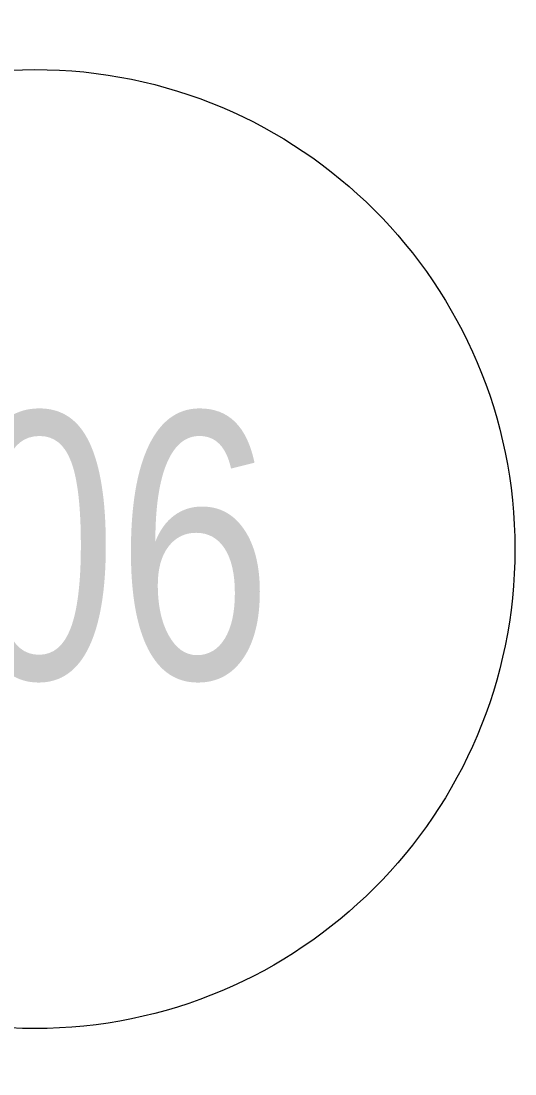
# Model space of a CAD drawing. Header units: millimetres. Extents: x 809 to 8159, y 33 to 4533.
# Drawn here: x 2716.97 to 2735.49, y 2861.68 to 2901.2 of the extents above; entities that cross this region are included whole.
import ezdxf
from ezdxf.enums import TextEntityAlignment as Align

# ---------------------------------------------------------------- set-up
doc = ezdxf.new("R2010")
doc.units = ezdxf.units.MM
doc.layers.add('kapi_tag_yeni', color=2, linetype='Continuous', lineweight=0)
doc.styles.add('kapi_tag', font='arial.ttf', dxfattribs={"width": 0.75})

# ---------------------------------------------------------------- blocks, each defined once
blk = doc.blocks.new('kapi_tag_yeni')
at = {"layer": 'kapi_tag_yeni'}
blk.add_line((0, 0), (-0.65038, 0), dxfattribs=at)
blk.add_circle((-0.83038, 0), 0.18, dxfattribs=at)
at = {"layer": 'kapi_tag_yeni', "style": 'kapi_tag', "width": 0.75}
for tag, p in [('KAPI_ENI', (-0.55297, 0.04695)), ('KAPI_BOYU', (-0.55297, -0.19401))]:
    blk.add_attdef(tag, p, '', height=0.15, dxfattribs=at)
blk.add_attdef('KAPI_TAG_02', text='', height=0.15, dxfattribs=at).set_placement((-0.83038, 0), align=Align.MIDDLE_CENTER)

msp = doc.modelspace()

# ---------------------------------------------------------------- block references
at = {"layer": 'kapi_tag_yeni'}
ref = msp.add_blockref('kapi_tag_yeni', (2634.455, 2881.383), dxfattribs=dict(at, xscale=99.99999999999996, yscale=99.99999999999996, zscale=99.99999999999996, rotation=180))
ref.add_attrib('KAPI_BOYU', '104', (2662.54, 2885.978), dxfattribs={"height": 15, "style": 'kapi_tag', "width": 0.75})
ref.add_attrib('KAPI_ENI', '225', (2644.959, 2861.892), dxfattribs={"height": 15, "style": 'kapi_tag', "width": 0.75})
ref.add_attrib('KAPI_TAG_02', 'K06', dxfattribs={"height": 10, "style": 'kapi_tag', "width": 0.75}).set_placement((2717.068, 2881.513), align=Align.MIDDLE_CENTER)

doc.saveas('drawing.dxf')
